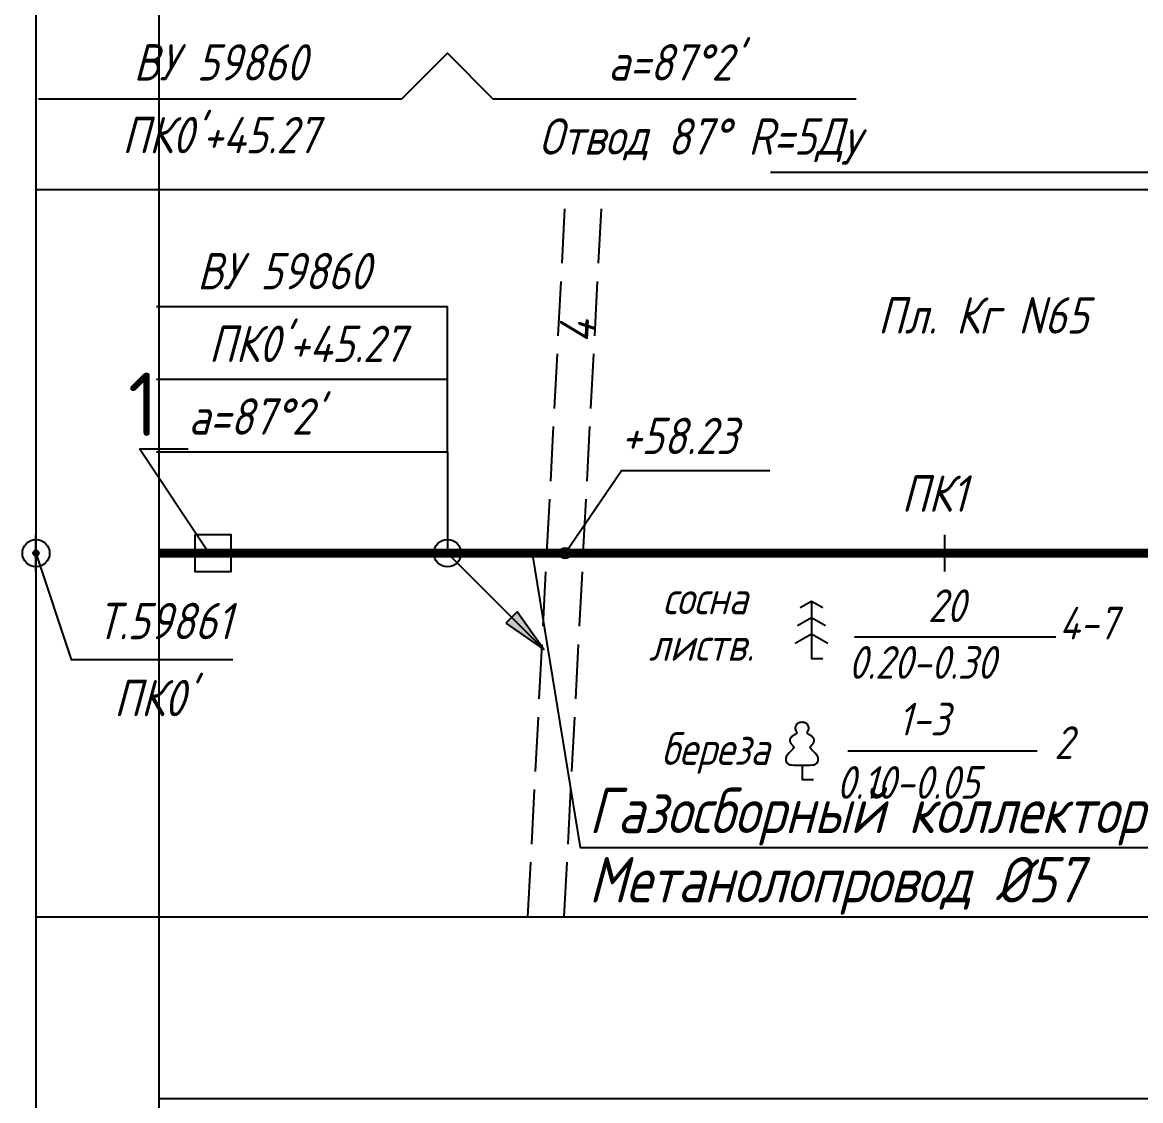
# Model space of a CAD drawing. Extents: x 0 to 841, y 0 to 683.
# Drawn here: x 94.2 to 155.8, y 336.8 to 396.1 of the extents above; entities that cross this region are included whole.
import ezdxf
from ezdxf import colors
from ezdxf.entities.mleader import LeaderData, LeaderLine
from ezdxf.enums import TextEntityAlignment as Align
from ezdxf.math import Vec2, Vec3

# ---------------------------------------------------------------- set-up
doc = ezdxf.new("R2010")
doc.units = 0
doc.linetypes.add('ИИDash_30_10', pattern=[4, 3, -1])
doc.layers.add('ИИ_ПРОФИЛЬ_025', color=7, linetype='Continuous', lineweight=25)
doc.layers.add('ТХ-Л', color=140, linetype='Continuous')
doc.styles.add('GOST-2.304_Type-B', font='GOST Common.ttf')
doc.styles.add('VNIPISIMPLEXCUR', font='simplex.shx', dxfattribs={"width": 0.8, "oblique": 15})
doc.dimstyles.new('ИИ-1000-м-dm$2', dxfattribs={"dimtxt": 2.5, "dimasz": 2.5, "dimexe": 1.25, "dimexo": 0, "dimgap": 1, "dimtad": 2, "dimtoh": 1, "dimzin": 1, "dimdsep": 46, "dimtxsty": 'VNIPISIMPLEXCUR', "dimcen": 2.5, "dimaunit": 1, "dimazin": 0, "dimtfac": 1, "dimtmove": 1, "dimatfit": 2, "dimfxl": 1, "dimarcsym": 0})

# ---------------------------------------------------------------- blocks, each defined once
blk = doc.blocks.new('ИИ053672А')
at = {"color": 0, "linetype": 'Continuous'}
for points in [[(0.7, 3.096), (0, 3.5), (-0.7, 3.096)], [(0, 3.5), (0, 0), (0.7, 0)], [(0.85, 2.009), (0, 2.5), (-0.85, 2.009)], [(1, 0.923), (0, 1.5), (-1, 0.923)]]:
    blk.add_lwpolyline(points, dxfattribs=at)
at = {"color": 0, "linetype": 'Continuous', "style": 'VNIPISIMPLEXCUR', "oblique": 15, "width": 0.8}
blk.add_attdef('RACE1', text='', height=2, dxfattribs=at).set_placement((-2, 2.25), align=Align.RIGHT)
blk.add_attdef('HEIGHT', (2, 2.25), '', height=2, dxfattribs=at)
blk.add_attdef('DISTANCE', text='', height=2, dxfattribs=at).set_placement((8.5, 1.75), align=Align.MIDDLE_LEFT)
blk.add_attdef('RACE2', text='', height=2, dxfattribs=at).set_placement((-2, 1.25), align=Align.TOP_RIGHT)
blk.add_attdef('THICKNESS', text='', height=2, dxfattribs=at).set_placement((2, 1.25), align=Align.TOP_LEFT)
blk = doc.blocks.new('ИИ053671А')
at = {"color": 0, "linetype": 'Continuous'}
blk.add_lwpolyline([(0, 0.875), (0.129, 0.876), (0.342, 0.878), (0.479, 0.882), (0.614, 0.891), (0.726, 0.907), (0.816, 0.94), (0.906, 1), (0.956, 1.071), (0.983, 1.151), (0.991, 1.231), (0.986, 1.295), (0.963, 1.379), (0.932, 1.445), (0.884, 1.516), (0.798, 1.61), (0.719, 1.692), (0.646, 1.766), (0.575, 1.842), (0.536, 1.889), (0.511, 1.929), (0.501, 1.967), (0.504, 1.992), (0.518, 2.017), (0.545, 2.049), (0.608, 2.115), (0.679, 2.198), (0.732, 2.29), (0.745, 2.372), (0.736, 2.444), (0.709, 2.515), (0.672, 2.575), (0.633, 2.617), (0.596, 2.646), (0.548, 2.678), (0.495, 2.709), (0.408, 2.76), (0.363, 2.789), (0.336, 2.812), (0.324, 2.831), (0.321, 2.846), (0.325, 2.865), (0.335, 2.89), (0.353, 2.928), (0.372, 2.968), (0.4, 3.034), (0.413, 3.103), (0.412, 3.19), (0.398, 3.247), (0.363, 3.319), (0.32, 3.377), (0.284, 3.414), (0.246, 3.444), (0.181, 3.476), (0.125, 3.489), (0.07, 3.496), (0, 3.5), (-0.07, 3.496), (-0.125, 3.489), (-0.181, 3.476), (-0.246, 3.444), (-0.284, 3.414), (-0.32, 3.377), (-0.363, 3.319), (-0.398, 3.247), (-0.412, 3.19), (-0.413, 3.103), (-0.4, 3.034), (-0.372, 2.968), (-0.353, 2.928), (-0.335, 2.89), (-0.325, 2.865), (-0.321, 2.846), (-0.324, 2.831), (-0.336, 2.812), (-0.363, 2.789), (-0.408, 2.76), (-0.495, 2.709), (-0.548, 2.678), (-0.596, 2.646), (-0.633, 2.617), (-0.672, 2.575), (-0.709, 2.515), (-0.736, 2.444), (-0.745, 2.372), (-0.732, 2.29), (-0.679, 2.198), (-0.608, 2.115), (-0.545, 2.049), (-0.518, 2.017), (-0.504, 1.992), (-0.501, 1.967), (-0.511, 1.929), (-0.536, 1.889), (-0.575, 1.842), (-0.646, 1.766), (-0.719, 1.692), (-0.798, 1.61), (-0.884, 1.516), (-0.932, 1.445), (-0.963, 1.379), (-0.986, 1.295), (-0.991, 1.231), (-0.983, 1.151), (-0.956, 1.071), (-0.906, 1), (-0.816, 0.94), (-0.726, 0.907), (-0.614, 0.891), (-0.479, 0.882), (-0.342, 0.878), (-0.129, 0.876)], close=True, dxfattribs=at)
blk.add_lwpolyline([(0, 0.875), (0, 0), (0.7, 0)], dxfattribs=at)
at = {"color": 0, "linetype": 'Continuous', "style": 'VNIPISIMPLEXCUR', "oblique": 15, "width": 0.8}
blk.add_attdef('RACE1', text='', height=2, dxfattribs=at).set_placement((-2, 2.25), align=Align.RIGHT)
blk.add_attdef('HEIGHT', (2, 2.25), '', height=2, dxfattribs=at)
blk.add_attdef('DISTANCE', text='', height=2, dxfattribs=at).set_placement((8.5, 1.75), align=Align.MIDDLE_LEFT)
blk.add_attdef('RACE2', text='', height=2, dxfattribs=at).set_placement((-2, 1.25), align=Align.TOP_RIGHT)
blk.add_attdef('THICKNESS', text='', height=2, dxfattribs=at).set_placement((2, 1.25), align=Align.TOP_LEFT)
blk = doc.blocks.new('ИИ04101')
at = {"linetype": 'Continuous', "lineweight": 25}
blk.add_hatch(color=0, dxfattribs=at).paths.add_polyline_path([(5, -0.441), (7.5, 0), (5, 0.441)])
at = {"color": 0, "linetype": 'Continuous', "lineweight": 25}
blk.add_lwpolyline([(7.5, 0), (0, 0)], dxfattribs=at)
blk.add_lwpolyline([(5, -0.441), (7.5, 0), (5, 0.441)], close=True, dxfattribs=at)
blk = doc.blocks.new('ИИ15002')
at = {"linetype": 'Continuous', "lineweight": 25}
h = blk.add_hatch(color=0, dxfattribs=at)
edge = h.paths.add_edge_path()
edge.add_arc((0, 0), 0.3, 0, 360)
at = {"color": 0, "linetype": 'Continuous', "lineweight": 25}
blk.add_circle((0, 0), 0.3, dxfattribs=at)
at = {"color": 0, "linetype": 'Continuous', "style": 'VNIPISIMPLEXCUR', "oblique": 15, "width": 0.8}
blk.add_attdef('STATIONING', (1, 1.3), '', height=2, rotation=90, dxfattribs=at)
at = {"color": 7, "linetype": 'Continuous', "style": 'VNIPISIMPLEXCUR', "oblique": 15, "width": 0.8}
blk.add_attdef('HEIGHT', text='', height=2, dxfattribs=at).set_placement((0, -1.3), align=Align.TOP_CENTER)
blk = doc.blocks.new('ИИ050052Р')
at = {"linetype": 'Continuous', "lineweight": 25}
h = blk.add_hatch(color=0, dxfattribs=at)
edge = h.paths.add_edge_path()
edge.add_arc((0, 0), 0.15, 0, 360)
at = {"color": 0, "linetype": 'Continuous', "lineweight": 25}
for radius in [0.75, 0.15]:
    blk.add_circle((0, 0), radius, dxfattribs=at)
at = {"color": 0, "linetype": 'Continuous', "style": 'VNIPISIMPLEXCUR', "oblique": 15, "width": 0.8}
for tag, p in [('CENTRE', (1.45, 0.7)), ('HEIGHT', (1.45, -2.7))]:
    blk.add_attdef(tag, p, '', height=2, dxfattribs=at)
for tag, p in [('NUMBER', (-2, -1)), ('STATIONING', (-2, -4.4)), ('ALPHA', (-2, -7.8))]:
    blk.add_attdef(tag, text='', height=2, dxfattribs=at).set_placement(p, align=Align.RIGHT)
at = {"color": 253, "linetype": 'Continuous', "style": 'VNIPISIMPLEXCUR', "oblique": 15, "width": 0.8, "flags": 1}
blk.add_attdef('NOTE', text='', height=1.6, dxfattribs=at).set_placement((-2, -10.8), align=Align.RIGHT)
blk = doc.blocks.new('*D36')
at = {"layer": 'Defpoints', "color": 0, "transparency": 16777216}
for p in [(206.575, 379.386, 186.47), (201.548, 369.777), (101.756, 366.884), (218.243, 366.874), (206.573, 354.383, 186.47)]:
    blk.add_point(p, dxfattribs=at)
at = {"layer": 'ИИ_ПРОФИЛЬ_025', "color": 0, "lineweight": -2, "transparency": 16777216}
for p, q in [((199.294, 375.508), (194.559, 375.508)), ((202.471, 370.979), (199.294, 375.508))]:
    blk.add_line(p, q, dxfattribs=at)
blk.add_arc((206.574, 366.875), 5.804, 109.83827, 160.15126, dxfattribs=at)
at = {"layer": 'ИИ_ПРОФИЛЬ_025', "color": 0, "transparency": 16777216}
for points in [[(204.547, 372.662), (204.662, 372.006), (206.575, 372.678)], [(201.444, 368.788), (200.787, 368.903), (200.77, 366.875)]]:
    blk.add_solid(points, dxfattribs=at)
at = {"layer": 'ИИ_ПРОФИЛЬ_025', "color": 0, "transparency": 16777216, "insert": (196.427, 377.508), "char_height": 2, "attachment_point": 5, "style": 'VNIPISIMPLEXCUR'}
blk.add_mtext('90°', dxfattribs=at)

msp = doc.modelspace()

# ---------------------------------------------------------------- linework, layer by layer
for points in [[(101.756, 587.253), (101.756, 180.884)], [(103.734, 367.884), (103.734, 365.884), (105.734, 365.884), (105.734, 367.884), (103.734, 367.884)]]:
    msp.add_lwpolyline(points)
at = {"layer": 'ИИ_ПРОФИЛЬ_025'}
for p, q in [((101.635, 380.451), (117.635, 380.451)), ((117.635, 372.451), (117.635, 380.451)), ((101.635, 376.451), (117.635, 376.451)), ((101.635, 372.451), (117.635, 372.451)), ((117.635, 372.451), (117.635, 366.884))]:
    msp.add_line(p, q, dxfattribs=at)
for points in [[(95, 396.884), (95, 93.884)], [(95.135, 391.884), (115.135, 391.884), (117.635, 394.384), (120.135, 391.884), (140.135, 391.884)], [(95, 386.884), (219.06, 386.884)], [(124.115, 366.884), (127.208, 371.437), (135.376, 371.437)], [(95, 365.884), (95, 367.884)], [(145, 365.884), (145, 367.884)], [(95, 366.884), (96.942, 361.04), (105.824, 361.04)], [(140.031, 362.273), (151.117, 362.273)], [(139.664, 356.006), (150.09, 356.006)], [(95, 346.884), (219.06, 346.884)], [(101.756, 336.884), (219.06, 336.884)]]:
    msp.add_lwpolyline(points, dxfattribs=at)
at = {"layer": 'ИИ_ПРОФИЛЬ_025', "linetype": 'ИИDash_30_10', "flags": 128}
for points in [[(122.066, 346.884), (124.159, 386.884)], [(124.069, 346.884), (126.162, 386.884)]]:
    msp.add_lwpolyline(points, dxfattribs=at)
at = {"layer": 'ТХ-Л', "const_width": 0.5}
msp.add_lwpolyline([(101.756, 366.884), (218.243, 366.874)], dxfattribs=at)
at = {"layer": 'ТХ-Л', "flags": 128}
msp.add_lwpolyline([(122.301, 366.884), (124.936, 350.697), (172.287, 350.697)], dxfattribs=at)

# ---------------------------------------------------------------- block references
at = {"layer": 'ИИ_ПРОФИЛЬ_025'}
ref = msp.add_blockref('ИИ050052Р', (117.635, 366.884), dxfattribs=dict(at, rotation=0.001087979813760943))
ref.add_attrib('NUMBER', 'ВУ 59860', dxfattribs={"layer": '0', "color": 0, "linetype": 'Continuous', "height": 2, "rotation": 0.00109, "style": 'VNIPISIMPLEXCUR', "oblique": 15, "width": 0.8}).set_placement((113.391, 381.4, -186.385), align=Align.RIGHT)
ref.add_attrib('STATIONING', "ПК0'+45.27", dxfattribs={"layer": '0', "color": 0, "linetype": 'Continuous', "height": 2, "rotation": 0.00109, "style": 'VNIPISIMPLEXCUR', "oblique": 15, "width": 0.8}).set_placement((115.293, 377.4, -186.385), align=Align.RIGHT)
ref.add_attrib('ALPHA', "a=87°2'", dxfattribs={"layer": '0', "color": 0, "linetype": 'Continuous', "height": 2, "rotation": 0.00109, "style": 'VNIPISIMPLEXCUR', "oblique": 15, "width": 0.8}).set_placement((110.705, 373.4, -186.385), align=Align.RIGHT)
ref = msp.add_blockref('ИИ15002', (124.115, 366.884), dxfattribs=at)
ref.add_attrib('STATIONING', '+58.23', (127.179, 372.334), dxfattribs={"layer": '0', "color": 0, "linetype": 'Continuous', "height": 2, "style": 'VNIPISIMPLEXCUR', "oblique": 15, "width": 0.8})
ref = msp.add_blockref('ИИ050052Р', (95, 366.884), dxfattribs=dict(at, rotation=0.001087979813760943))
ref.add_attrib('NUMBER', 'Т.59861', dxfattribs={"layer": '0', "color": 0, "linetype": 'Continuous', "height": 2, "rotation": 0.00109, "style": 'VNIPISIMPLEXCUR', "oblique": 15, "width": 0.8}).set_placement((105.774, 362.15, -186.04), align=Align.RIGHT)
ref.add_attrib('STATIONING', "ПК0'", dxfattribs={"layer": '0', "color": 0, "linetype": 'Continuous', "height": 2, "rotation": 0.00109, "style": 'VNIPISIMPLEXCUR', "oblique": 15, "width": 0.8}).set_placement((103.686, 357.913, -186.04), align=Align.RIGHT)
at = {"layer": 'ИИ_ПРОФИЛЬ_025', "rotation": 315}
msp.add_blockref('ИИ04101', (117.635, 366.884), dxfattribs=at)
at = {"layer": 'ИИ_ПРОФИЛЬ_025'}
ref = msp.add_blockref('ИИ053672А', (137.67, 361.082), dxfattribs=dict(at, xscale=0.9000000000000001, yscale=0.9000000000000001, zscale=0.8, rotation=0.0001318912554053319))
ref.add_attrib('RACE1', 'сосна', dxfattribs={"layer": '0', "color": 0, "linetype": 'Continuous', "height": 1.8, "rotation": 0.00013, "style": 'VNIPISIMPLEXCUR', "oblique": 15, "width": 0.8}).set_placement((134.145, 363.52), align=Align.RIGHT)
ref.add_attrib('RACE2', 'листв.', dxfattribs={"layer": '0', "color": 0, "linetype": 'Continuous', "height": 1.8, "rotation": 0.00013, "style": 'VNIPISIMPLEXCUR', "oblique": 15, "width": 0.8}).set_placement((134.503, 362.761), align=Align.TOP_RIGHT)
ref.add_attrib('HEIGHT', '20', (144.074, 363.092), dxfattribs={"layer": '0', "color": 0, "linetype": 'Continuous', "height": 1.8, "rotation": 0.00013, "style": 'VNIPISIMPLEXCUR', "oblique": 15, "width": 0.8})
ref.add_attrib('THICKNESS', '0.20-0.30', dxfattribs={"layer": '0', "color": 0, "linetype": 'Continuous', "height": 1.8, "rotation": 0.00013, "style": 'VNIPISIMPLEXCUR', "oblique": 15, "width": 0.8}).set_placement((139.695, 361.773), align=Align.TOP_LEFT)
ref.add_attrib('DISTANCE', '4-7', dxfattribs={"layer": '0', "color": 0, "linetype": 'Continuous', "height": 1.8, "rotation": 0.00013, "style": 'VNIPISIMPLEXCUR', "oblique": 15, "width": 0.8}).set_placement((151.297, 363.032), align=Align.MIDDLE_LEFT)
ref = msp.add_blockref('ИИ053671А', (137.147, 354.43), dxfattribs=dict(at, xscale=0.9000000000000001, yscale=0.9000000000000001, zscale=0.8, rotation=0.0001318912554053319))
ref.add_attrib('RACE1', 'береза', dxfattribs={"layer": '0', "color": 0, "linetype": 'Continuous', "height": 1.8, "rotation": 0.00013, "style": 'VNIPISIMPLEXCUR', "oblique": 15, "width": 0.8}).set_placement((135.347, 355.237), align=Align.RIGHT)
ref.add_attrib('HEIGHT', '1-3', (142.425, 356.854), dxfattribs={"layer": '0', "color": 0, "linetype": 'Continuous', "height": 1.8, "rotation": 0.00013, "style": 'VNIPISIMPLEXCUR', "oblique": 15, "width": 0.8})
ref.add_attrib('THICKNESS', '0.10-0.05', dxfattribs={"layer": '0', "color": 0, "linetype": 'Continuous', "height": 1.8, "rotation": 0.00013, "style": 'VNIPISIMPLEXCUR', "oblique": 15, "width": 0.8}).set_placement((139.043, 355.17), align=Align.TOP_LEFT)
ref.add_attrib('DISTANCE', '2', dxfattribs={"layer": '0', "color": 0, "linetype": 'Continuous', "height": 1.8, "rotation": 0.00013, "style": 'VNIPISIMPLEXCUR', "oblique": 15, "width": 0.8}).set_placement((151.026, 356.461), align=Align.MIDDLE_LEFT)

# ---------------------------------------------------------------- texts
at = {"layer": 'ИИ_ПРОФИЛЬ_025', "style": 'VNIPISIMPLEXCUR', "oblique": 15, "width": 0.8}
for s, p in [("a=87°2'", (130.135, 392.884)), ('ВУ 59860', (105.135, 392.884))]:
    msp.add_text(s, height=2, dxfattribs=at).set_placement(p, align=Align.CENTER)
msp.add_text("ПК0'+45.27", height=2, dxfattribs=at).set_placement((105.135, 390.884), align=Align.TOP_CENTER)
for s, rotation, p in [('Пл. Кг N65', 0.00013, (141.32, 378.964)), ('4', 86.63233, (125.762, 378.387)), ('ПК1', 0.00013, (142.622, 369.162))]:
    msp.add_text(s, height=2, rotation=rotation, dxfattribs=at).set_placement(p)
at = {"layer": 'ТХ-Л', "style": 'VNIPISIMPLEXCUR', "oblique": 15, "width": 0.8}
msp.add_text('Отвод 87%%D R=5Ду', height=2, dxfattribs=at).set_placement((131.516, 388.805), align=Align.CENTER)
for s, p in [('Газосборный коллектор %%C168', (125.414, 351.48)), ('Метанолопровод %%C57', (125.414, 347.669))]:
    msp.add_text(s, height=2.5, dxfattribs=at).set_placement(p)

# ---------------------------------------------------------------- dimensions: what is measured, and where the dimension line sits
at = {"layer": 'ИИ_ПРОФИЛЬ_025'}
dim = msp.add_angular_dim_2l(base=(201.548, 369.777), line1=((206.573, 354.383, 186.47), (206.575, 379.386, 186.47)), line2=((101.756, 366.884), (218.243, 366.874)), dimstyle='ИИ-1000-м-dm$2', override={"dimtxt": 2, "dimasz": 2, "dimzin": 0, "dimadec": 0}, dxfattribs=at)
dim.commit()
dim.dimension.update_dxf_attribs({"geometry": '*D36', "text_midpoint": (196.427, 377.508), "dimtype": 162})

# ---------------------------------------------------------------- leaders
at = {"layer": 'ТХ-Л', "linetype": 'Continuous'}
ml = msp.add_multileader_mtext('Standard', dxfattribs=at)
ml.set_content('{\\Fc:\\3dservice\\simplex|c204;\\Q15;\\W0.8;Узел врезки трубопроводов от Кг N72,65\\P(см. лист 36)}', color=256, style='GOST-2.304_Type-B')
ml.set_leader_properties()
ml.build(insert=Vec2(0, 0))
ml.multileader.update_dxf_attribs({"has_dogleg": 0, "text_left_attachment_type": 6, "text_right_attachment_type": 6, "dogleg_length": 1, "arrow_head_size": 0.18})
ctx = ml.context
ctx.base_point, ctx.char_height, ctx.arrow_head_size, ctx.landing_gap_size, ctx.plane_origin = Vec3(231.345, 387.826), 3.5, 0.18, 0, Vec3(220.495, 369.229)
ctx.left_attachment, ctx.right_attachment = 6, 6
notes = []
notes.append((ctx, [(0, (1, 1, 0), (230.345, 387.826), (1, 0), 1, [(0, [(220.495, 369.229), (229.845, 388.093)], 0, [])])]))
ctx.mtext.insert, ctx.mtext.line_spacing_factor, ctx.mtext.flow_direction = Vec3(231.345, 392.493), 0.908571, 5
ml = msp.add_multileader_mtext('Standard', dxfattribs=at)
ml.set_content('1', color=256, style='GOST-2.304_Type-B')
ml.set_leader_properties()
ml.build(insert=Vec2(0, 0))
ml.multileader.update_dxf_attribs({"has_dogleg": 0, "text_left_attachment_type": 6, "text_right_attachment_type": 6, "dogleg_length": 1, "arrow_head_size": 0.18})
ctx = ml.context
ctx.base_point, ctx.char_height, ctx.arrow_head_size, ctx.landing_gap_size, ctx.plane_origin = Vec3(100.687, 372.624), 3.5, 0.18, 0, Vec3(104.518, 366.884)
ctx.left_attachment, ctx.right_attachment, ctx.text_align_type = 6, 6, 2
notes.append((ctx, [(0, (1, 1, 0), (99.687, 372.624), (1, 0), 1, [(0, [(104.518, 366.884), (100.687, 372.624)], 0, [])])]))
ctx.mtext.insert, ctx.mtext.alignment, ctx.mtext.line_spacing_factor, ctx.mtext.flow_direction = Vec3(101.737, 376.824), 3, 0.908571, 5
for ctx, leaders in notes:
    for number, flags, end, landing, length, lines in leaders:
        leader = LeaderData()
        leader.index, (leader.has_last_leader_line, leader.has_dogleg_vector, leader.attachment_direction) = number, flags
        leader.last_leader_point, leader.dogleg_vector, leader.dogleg_length = Vec3(end), Vec3(landing), length
        for number, points, colour, breaks in lines:
            line = LeaderLine()
            line.index, line.vertices, line.color, line.breaks = number, Vec3.list(points), colors.encode_raw_color(colour), breaks
            leader.lines.append(line)
        ctx.leaders.append(leader)

doc.saveas('drawing.dxf')
